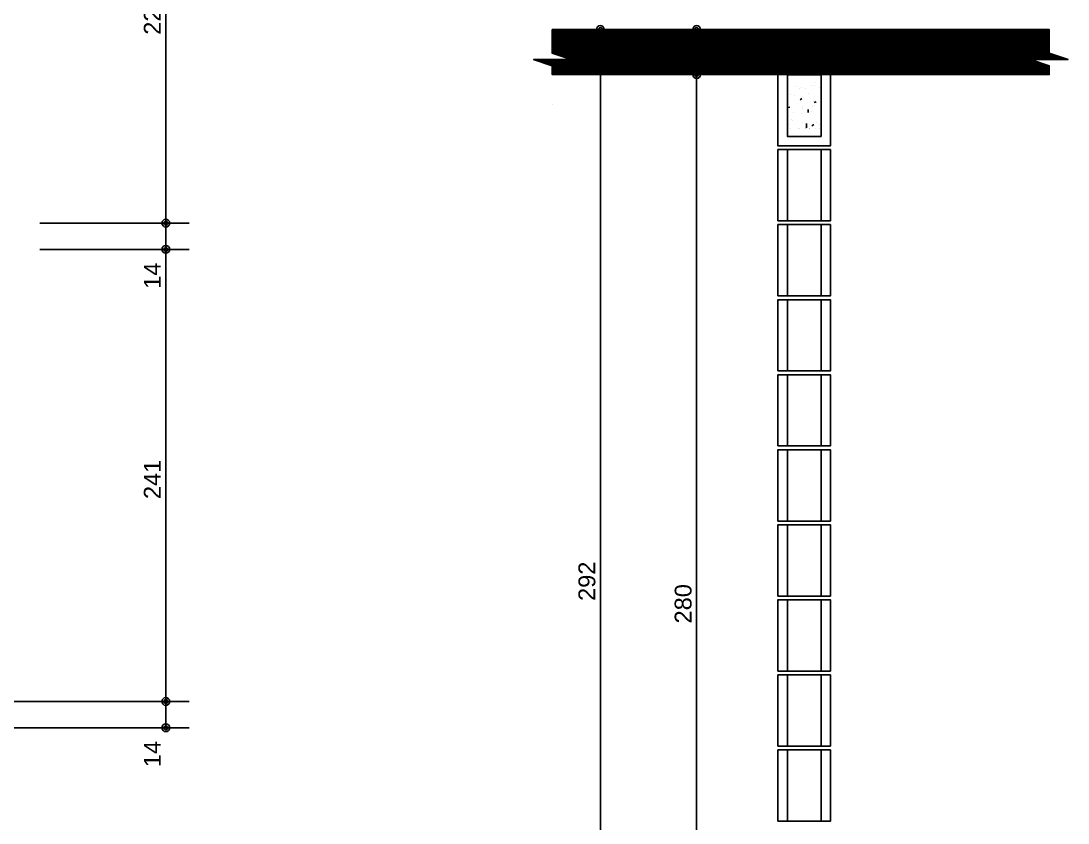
# Model space of a CAD drawing. Extents: x 0 to 119, y 0 to 84.
# Drawn here: x 47.58 to 58.75, y 51.12 to 59.67 of the extents above; entities that cross this region are included whole.
import ezdxf

# ---------------------------------------------------------------- set-up
doc = ezdxf.new("R2010")
doc.units = 0
doc.header["$MEASUREMENT"] = 0
for name, color, linetype in [('10', 252, 'CONTINUOUS'), ('29', 9, 'CONTINUOUS'), ('32', 250, 'CONTINUOUS'), ('6', 178, 'CONTINUOUS')]:
    doc.layers.add(name, color=color, linetype=linetype)
doc.styles.add('TQS_ARIAL', font='arial.ttf')

msp = doc.modelspace()

# ---------------------------------------------------------------- linework, layer by layer
at = {"layer": '10', "color": 252, "linetype": 'Continuous'}
for p, q in [((55.754675, 59.098703), (56.114675, 59.098703)), ((55.754675, 59.098703), (56.114675, 59.098703)), ((55.754675, 59.097625), (56.114675, 59.097625)), ((55.754675, 59.097625), (56.114675, 59.097625)), ((55.754675, 59.097625), (56.114675, 59.097625)), ((55.754675, 58.298703), (56.114675, 58.298703)), ((55.754675, 57.538703), (56.114675, 57.538703)), ((55.754675, 57.498703), (56.114675, 57.498703)), ((55.754675, 56.738703), (56.114675, 56.738703)), ((55.754675, 56.698703), (56.114675, 56.698703)), ((55.754675, 55.938703), (56.114675, 55.938703)), ((55.754675, 55.898703), (56.114675, 55.898703)), ((55.754675, 55.138703), (56.114675, 55.138703)), ((55.754675, 55.098703), (56.114675, 55.098703)), ((55.754675, 54.338703), (56.114675, 54.338703)), ((55.754675, 54.298703), (56.114675, 54.298703)), ((55.754675, 53.538703), (56.114675, 53.538703)), ((55.754675, 53.498703), (56.114675, 53.498703)), ((55.754675, 52.738703), (56.114675, 52.738703)), ((55.754675, 52.698703), (56.114675, 52.698703)), ((55.754675, 51.938703), (56.114675, 51.938703)), ((55.754675, 51.898703), (56.114675, 51.898703)), ((55.754675, 51.138703), (56.114675, 51.138703))]:
    msp.add_line(p, q, dxfattribs=at)
for points in [[(55.754675, 59.098703), (55.654675, 59.098703), (55.654675, 58.338703), (56.214675, 58.338703), (56.214675, 59.098703), (56.114675, 59.098703), (56.114675, 58.438703), (55.754675, 58.438703), (55.754675, 59.098703)], [(55.654675, 57.538703), (55.754675, 57.538703), (55.754675, 58.298703), (55.654675, 58.298703), (55.654675, 57.538703)], [(56.114675, 57.538703), (56.214675, 57.538703), (56.214675, 58.298703), (56.114675, 58.298703), (56.114675, 57.538703)], [(55.654675, 56.738703), (55.754675, 56.738703), (55.754675, 57.498703), (55.654675, 57.498703), (55.654675, 56.738703)], [(56.114675, 56.738703), (56.214675, 56.738703), (56.214675, 57.498703), (56.114675, 57.498703), (56.114675, 56.738703)], [(55.654675, 55.938703), (55.754675, 55.938703), (55.754675, 56.698703), (55.654675, 56.698703), (55.654675, 55.938703)], [(56.114675, 55.938703), (56.214675, 55.938703), (56.214675, 56.698703), (56.114675, 56.698703), (56.114675, 55.938703)], [(55.654675, 55.138703), (55.754675, 55.138703), (55.754675, 55.898703), (55.654675, 55.898703), (55.654675, 55.138703)], [(56.114675, 55.138703), (56.214675, 55.138703), (56.214675, 55.898703), (56.114675, 55.898703), (56.114675, 55.138703)], [(55.654675, 54.338703), (55.754675, 54.338703), (55.754675, 55.098703), (55.654675, 55.098703), (55.654675, 54.338703)], [(56.114675, 54.338703), (56.214675, 54.338703), (56.214675, 55.098703), (56.114675, 55.098703), (56.114675, 54.338703)], [(55.654675, 53.538703), (55.754675, 53.538703), (55.754675, 54.298703), (55.654675, 54.298703), (55.654675, 53.538703)], [(56.114675, 53.538703), (56.214675, 53.538703), (56.214675, 54.298703), (56.114675, 54.298703), (56.114675, 53.538703)], [(55.654675, 52.738703), (55.754675, 52.738703), (55.754675, 53.498703), (55.654675, 53.498703), (55.654675, 52.738703)], [(56.114675, 52.738703), (56.214675, 52.738703), (56.214675, 53.498703), (56.114675, 53.498703), (56.114675, 52.738703)], [(55.654675, 51.938703), (55.754675, 51.938703), (55.754675, 52.698703), (55.654675, 52.698703), (55.654675, 51.938703)], [(56.114675, 51.938703), (56.214675, 51.938703), (56.214675, 52.698703), (56.114675, 52.698703), (56.114675, 51.938703)], [(55.654675, 51.138703), (55.754675, 51.138703), (55.754675, 51.898703), (55.654675, 51.898703), (55.654675, 51.138703)], [(56.114675, 51.138703), (56.214675, 51.138703), (56.214675, 51.898703), (56.114675, 51.898703), (56.114675, 51.138703)]]:
    msp.add_lwpolyline(points, dxfattribs=at)
at = {"layer": '29', "color": 9, "linetype": 'Continuous'}
for p, q in [((53.247788, 59.328907), (53.497585, 59.578703)), ((53.247788, 59.343049), (53.483443, 59.578703)), ((53.247788, 59.357191), (53.469301, 59.578703)), ((53.247788, 59.371333), (53.455159, 59.578703)), ((53.247788, 59.385475), (53.441016, 59.578703)), ((53.247788, 59.399617), (53.426874, 59.578703)), ((53.247788, 59.41376), (53.412732, 59.578703)), ((53.247788, 59.427902), (53.39859, 59.578703)), ((53.247788, 59.442044), (53.384448, 59.578703)), ((53.247788, 59.456186), (53.370306, 59.578703)), ((53.247788, 59.470328), (53.356164, 59.578703)), ((53.247788, 59.48447), (53.342022, 59.578703)), ((53.247788, 59.498612), (53.327879, 59.578703)), ((53.247788, 59.512754), (53.313737, 59.578703)), ((53.247788, 59.526897), (53.299595, 59.578703)), ((53.247788, 59.541039), (53.285453, 59.578703)), ((53.247788, 59.555181), (53.271311, 59.578703)), ((53.247788, 59.569323), (53.257169, 59.578703)), ((53.247788, 59.578703), (53.727255, 59.098703)), ((53.247788, 59.564027), (53.713113, 59.098703)), ((53.247788, 59.549885), (53.69897, 59.098703)), ((53.247788, 59.535743), (53.684828, 59.098703)), ((53.255742, 59.322718), (53.511727, 59.578703)), ((53.261397, 59.578703), (53.741397, 59.098703)), ((53.266349, 59.319183), (53.525869, 59.578703)), ((53.275539, 59.578703), (53.755539, 59.098703)), ((53.276956, 59.315647), (53.540011, 59.578703)), ((53.287562, 59.312112), (53.554154, 59.578703)), ((53.289681, 59.578703), (53.769681, 59.098703)), ((53.298169, 59.308576), (53.568296, 59.578703)), ((53.300428, 59.098703), (53.780428, 59.578703)), ((53.303823, 59.578703), (53.783823, 59.098703)), ((53.308775, 59.305041), (53.582438, 59.578703)), ((53.31457, 59.098703), (53.79457, 59.578703)), ((53.317965, 59.578703), (53.797965, 59.098703)), ((53.319382, 59.301505), (53.59658, 59.578703)), ((53.328712, 59.098703), (53.808712, 59.578703)), ((53.329989, 59.29797), (53.610722, 59.578703)), ((53.332107, 59.578703), (53.812107, 59.098703)), ((53.340595, 59.294434), (53.624864, 59.578703)), ((53.342854, 59.098703), (53.822854, 59.578703)), ((53.34625, 59.578703), (53.82625, 59.098703)), ((53.351202, 59.290899), (53.639006, 59.578703)), ((53.356996, 59.098703), (53.836996, 59.578703)), ((53.360392, 59.578703), (53.840392, 59.098703)), ((53.361808, 59.287363), (53.653149, 59.578703)), ((53.371138, 59.098703), (53.851138, 59.578703)), ((53.372415, 59.283828), (53.667291, 59.578703)), ((53.374534, 59.578703), (53.854534, 59.098703)), ((53.383022, 59.280292), (53.681433, 59.578703)), ((53.385281, 59.098703), (53.865281, 59.578703)), ((53.388676, 59.578703), (53.868676, 59.098703)), ((53.393628, 59.276757), (53.695575, 59.578703)), ((53.399423, 59.098703), (53.879423, 59.578703)), ((53.402818, 59.578703), (53.882818, 59.098703)), ((53.404235, 59.273221), (53.709717, 59.578703)), ((53.413565, 59.098703), (53.893565, 59.578703)), ((53.414841, 59.269686), (53.723859, 59.578703)), ((53.41696, 59.578703), (53.89696, 59.098703)), ((53.425448, 59.26615), (53.738001, 59.578703)), ((53.427707, 59.098703), (53.907707, 59.578703)), ((53.431102, 59.578703), (53.911102, 59.098703)), ((53.436055, 59.262615), (53.752143, 59.578703)), ((53.441849, 59.098703), (53.921849, 59.578703)), ((53.445245, 59.578703), (53.925245, 59.098703)), ((53.446661, 59.259079), (53.766286, 59.578703)), ((53.455991, 59.098703), (53.935991, 59.578703)), ((53.459387, 59.578703), (53.939387, 59.098703)), ((53.470133, 59.098703), (53.950133, 59.578703)), ((53.473529, 59.578703), (53.953529, 59.098703)), ((53.484276, 59.098703), (53.964276, 59.578703)), ((53.487671, 59.578703), (53.967671, 59.098703)), ((53.498418, 59.098703), (53.978418, 59.578703)), ((53.501813, 59.578703), (53.981813, 59.098703)), ((53.51256, 59.098703), (53.99256, 59.578703)), ((53.515955, 59.578703), (53.995955, 59.098703)), ((53.526702, 59.098703), (54.006702, 59.578703)), ((53.530097, 59.578703), (54.010097, 59.098703)), ((53.540844, 59.098703), (54.020844, 59.578703)), ((53.54424, 59.578703), (54.02424, 59.098703)), ((53.554986, 59.098703), (54.034986, 59.578703)), ((53.558382, 59.578703), (54.038382, 59.098703)), ((53.569128, 59.098703), (54.049128, 59.578703)), ((53.572524, 59.578703), (54.052524, 59.098703)), ((53.58327, 59.098703), (54.06327, 59.578703)), ((53.586666, 59.578703), (54.066666, 59.098703)), ((53.597413, 59.098703), (54.077413, 59.578703)), ((53.600808, 59.578703), (54.080808, 59.098703)), ((53.611555, 59.098703), (54.091555, 59.578703)), ((53.61495, 59.578703), (54.09495, 59.098703)), ((53.625697, 59.098703), (54.105697, 59.578703)), ((53.629092, 59.578703), (54.109092, 59.098703)), ((53.639839, 59.098703), (54.119839, 59.578703)), ((53.643234, 59.578703), (54.123234, 59.098703)), ((53.653981, 59.098703), (54.133981, 59.578703)), ((53.657377, 59.578703), (54.137377, 59.098703)), ((53.668123, 59.098703), (54.148123, 59.578703)), ((53.671519, 59.578703), (54.151519, 59.098703)), ((53.682265, 59.098703), (54.162265, 59.578703)), ((53.685661, 59.578703), (54.165661, 59.098703)), ((53.696408, 59.098703), (54.176408, 59.578703)), ((53.699803, 59.578703), (54.179803, 59.098703)), ((53.71055, 59.098703), (54.19055, 59.578703)), ((53.713945, 59.578703), (54.193945, 59.098703)), ((53.724692, 59.098703), (54.204692, 59.578703)), ((53.728087, 59.578703), (54.208087, 59.098703)), ((53.738834, 59.098703), (54.218834, 59.578703)), ((53.742229, 59.578703), (54.222229, 59.098703)), ((53.752976, 59.098703), (54.232976, 59.578703)), ((53.756372, 59.578703), (54.236372, 59.098703)), ((53.767118, 59.098703), (54.247118, 59.578703)), ((53.770514, 59.578703), (54.250514, 59.098703)), ((53.78126, 59.098703), (54.26126, 59.578703)), ((53.784656, 59.578703), (54.264656, 59.098703)), ((53.795402, 59.098703), (54.275402, 59.578703)), ((53.798798, 59.578703), (54.278798, 59.098703)), ((53.809545, 59.098703), (54.289545, 59.578703)), ((53.81294, 59.578703), (54.29294, 59.098703)), ((53.823687, 59.098703), (54.303687, 59.578703)), ((53.827082, 59.578703), (54.307082, 59.098703)), ((53.837829, 59.098703), (54.317829, 59.578703)), ((53.841224, 59.578703), (54.321224, 59.098703)), ((53.851971, 59.098703), (54.331971, 59.578703)), ((53.855366, 59.578703), (54.335366, 59.098703)), ((53.866113, 59.098703), (54.346113, 59.578703)), ((53.869509, 59.578703), (54.349509, 59.098703)), ((53.880255, 59.098703), (54.360255, 59.578703)), ((53.883651, 59.578703), (54.363651, 59.098703)), ((53.894397, 59.098703), (54.374397, 59.578703)), ((53.897793, 59.578703), (54.377793, 59.098703)), ((53.90854, 59.098703), (54.38854, 59.578703)), ((53.911935, 59.578703), (54.391935, 59.098703)), ((53.922682, 59.098703), (54.402682, 59.578703)), ((53.926077, 59.578703), (54.406077, 59.098703)), ((53.936824, 59.098703), (54.416824, 59.578703)), ((53.940219, 59.578703), (54.420219, 59.098703)), ((53.950966, 59.098703), (54.430966, 59.578703)), ((53.954361, 59.578703), (54.434361, 59.098703)), ((53.965108, 59.098703), (54.445108, 59.578703)), ((53.968504, 59.578703), (54.448504, 59.098703)), ((53.97925, 59.098703), (54.45925, 59.578703)), ((53.982646, 59.578703), (54.462646, 59.098703)), ((53.993392, 59.098703), (54.473392, 59.578703)), ((53.996788, 59.578703), (54.476788, 59.098703)), ((54.007535, 59.098703), (54.487535, 59.578703)), ((54.01093, 59.578703), (54.49093, 59.098703)), ((54.021677, 59.098703), (54.501677, 59.578703)), ((54.025072, 59.578703), (54.505072, 59.098703)), ((54.035819, 59.098703), (54.515819, 59.578703)), ((54.039214, 59.578703), (54.519214, 59.098703)), ((54.049961, 59.098703), (54.529961, 59.578703)), ((54.053356, 59.578703), (54.533356, 59.098703)), ((54.064103, 59.098703), (54.544103, 59.578703)), ((54.067499, 59.578703), (54.547499, 59.098703)), ((54.078245, 59.098703), (54.558245, 59.578703)), ((54.081641, 59.578703), (54.561641, 59.098703)), ((54.092387, 59.098703), (54.572387, 59.578703)), ((54.095783, 59.578703), (54.575783, 59.098703)), ((54.106529, 59.098703), (54.586529, 59.578703)), ((54.109925, 59.578703), (54.589925, 59.098703)), ((54.120672, 59.098703), (54.600672, 59.578703)), ((54.124067, 59.578703), (54.604067, 59.098703)), ((54.134814, 59.098703), (54.614814, 59.578703)), ((54.138209, 59.578703), (54.618209, 59.098703)), ((54.148956, 59.098703), (54.628956, 59.578703)), ((54.152351, 59.578703), (54.632351, 59.098703)), ((54.163098, 59.098703), (54.643098, 59.578703)), ((54.166493, 59.578703), (54.646493, 59.098703)), ((54.17724, 59.098703), (54.65724, 59.578703)), ((54.180636, 59.578703), (54.660636, 59.098703)), ((54.191382, 59.098703), (54.671382, 59.578703)), ((54.194778, 59.578703), (54.674778, 59.098703)), ((54.205524, 59.098703), (54.685524, 59.578703)), ((54.20892, 59.578703), (54.68892, 59.098703)), ((54.219667, 59.098703), (54.699667, 59.578703)), ((54.223062, 59.578703), (54.703062, 59.098703)), ((54.233809, 59.098703), (54.713809, 59.578703)), ((54.237204, 59.578703), (54.717204, 59.098703)), ((54.247951, 59.098703), (54.727951, 59.578703)), ((54.251346, 59.578703), (54.731346, 59.098703)), ((54.262093, 59.098703), (54.742093, 59.578703)), ((54.265488, 59.578703), (54.745488, 59.098703)), ((54.276235, 59.098703), (54.756235, 59.578703)), ((54.279631, 59.578703), (54.759631, 59.098703)), ((54.290377, 59.098703), (54.770377, 59.578703)), ((54.293773, 59.578703), (54.773773, 59.098703)), ((54.304519, 59.098703), (54.784519, 59.578703)), ((54.307915, 59.578703), (54.787915, 59.098703)), ((54.318662, 59.098703), (54.798662, 59.578703)), ((54.322057, 59.578703), (54.802057, 59.098703)), ((54.332804, 59.098703), (54.812804, 59.578703)), ((54.336199, 59.578703), (54.816199, 59.098703)), ((54.346946, 59.098703), (54.826946, 59.578703)), ((54.350341, 59.578703), (54.830341, 59.098703)), ((54.361088, 59.098703), (54.841088, 59.578703)), ((54.364483, 59.578703), (54.844483, 59.098703)), ((54.37523, 59.098703), (54.85523, 59.578703)), ((54.378626, 59.578703), (54.858626, 59.098703)), ((54.389372, 59.098703), (54.869372, 59.578703)), ((54.392768, 59.578703), (54.872768, 59.098703)), ((54.403514, 59.098703), (54.883514, 59.578703)), ((54.40691, 59.578703), (54.88691, 59.098703)), ((54.417656, 59.098703), (54.897656, 59.578703)), ((54.421052, 59.578703), (54.901052, 59.098703)), ((54.431799, 59.098703), (54.911799, 59.578703)), ((54.435194, 59.578703), (54.915194, 59.098703)), ((54.445941, 59.098703), (54.925941, 59.578703)), ((54.449336, 59.578703), (54.929336, 59.098703)), ((54.460083, 59.098703), (54.940083, 59.578703)), ((54.463478, 59.578703), (54.943478, 59.098703)), ((54.474225, 59.098703), (54.954225, 59.578703)), ((54.47762, 59.578703), (54.95762, 59.098703)), ((54.488367, 59.098703), (54.968367, 59.578703)), ((54.491763, 59.578703), (54.971763, 59.098703)), ((54.502509, 59.098703), (54.982509, 59.578703)), ((54.505905, 59.578703), (54.985905, 59.098703)), ((54.516651, 59.098703), (54.996651, 59.578703)), ((54.520047, 59.578703), (55.000047, 59.098703)), ((54.530794, 59.098703), (55.010794, 59.578703)), ((54.534189, 59.578703), (55.014189, 59.098703)), ((54.544936, 59.098703), (55.024936, 59.578703)), ((54.548331, 59.578703), (55.028331, 59.098703)), ((54.559078, 59.098703), (55.039078, 59.578703)), ((54.562473, 59.578703), (55.042473, 59.098703)), ((54.57322, 59.098703), (55.05322, 59.578703)), ((54.576615, 59.578703), (55.056615, 59.098703)), ((54.587362, 59.098703), (55.067362, 59.578703)), ((54.590758, 59.578703), (55.070758, 59.098703)), ((54.601504, 59.098703), (55.081504, 59.578703)), ((54.6049, 59.578703), (55.0849, 59.098703)), ((54.615646, 59.098703), (55.095646, 59.578703)), ((54.619042, 59.578703), (55.099042, 59.098703)), ((54.629788, 59.098703), (55.109788, 59.578703)), ((54.633184, 59.578703), (55.113184, 59.098703)), ((54.643931, 59.098703), (55.123931, 59.578703)), ((54.647326, 59.578703), (55.127326, 59.098703)), ((54.658073, 59.098703), (55.138073, 59.578703)), ((54.661468, 59.578703), (55.141468, 59.098703)), ((54.672215, 59.098703), (55.152215, 59.578703)), ((54.67561, 59.578703), (55.15561, 59.098703)), ((54.686357, 59.098703), (55.166357, 59.578703)), ((54.689752, 59.578703), (55.169752, 59.098703)), ((54.700499, 59.098703), (55.180499, 59.578703)), ((54.703895, 59.578703), (55.183895, 59.098703)), ((54.714641, 59.098703), (55.194641, 59.578703)), ((54.718037, 59.578703), (55.198037, 59.098703)), ((54.728783, 59.098703), (55.208783, 59.578703)), ((54.732179, 59.578703), (55.212179, 59.098703)), ((54.742926, 59.098703), (55.222926, 59.578703)), ((54.746321, 59.578703), (55.226321, 59.098703)), ((54.757068, 59.098703), (55.237068, 59.578703)), ((54.760463, 59.578703), (55.240463, 59.098703)), ((54.77121, 59.098703), (55.25121, 59.578703)), ((54.774605, 59.578703), (55.254605, 59.098703)), ((54.785352, 59.098703), (55.265352, 59.578703)), ((54.788747, 59.578703), (55.268747, 59.098703)), ((54.799494, 59.098703), (55.279494, 59.578703)), ((54.80289, 59.578703), (55.28289, 59.098703)), ((54.813636, 59.098703), (55.293636, 59.578703)), ((54.817032, 59.578703), (55.297032, 59.098703)), ((54.827778, 59.098703), (55.307778, 59.578703)), ((54.831174, 59.578703), (55.311174, 59.098703)), ((54.841921, 59.098703), (55.321921, 59.578703)), ((54.845316, 59.578703), (55.325316, 59.098703)), ((54.856063, 59.098703), (55.336063, 59.578703)), ((54.859458, 59.578703), (55.339458, 59.098703)), ((54.870205, 59.098703), (55.350205, 59.578703)), ((54.8736, 59.578703), (55.3536, 59.098703)), ((54.884347, 59.098703), (55.364347, 59.578703)), ((54.887742, 59.578703), (55.367742, 59.098703)), ((54.898489, 59.098703), (55.378489, 59.578703)), ((54.901885, 59.578703), (55.381885, 59.098703)), ((54.912631, 59.098703), (55.392631, 59.578703)), ((54.916027, 59.578703), (55.396027, 59.098703)), ((54.926773, 59.098703), (55.406773, 59.578703)), ((54.930169, 59.578703), (55.410169, 59.098703)), ((54.940915, 59.098703), (55.420915, 59.578703)), ((54.944311, 59.578703), (55.424311, 59.098703)), ((54.955058, 59.098703), (55.435058, 59.578703)), ((54.958453, 59.578703), (55.438453, 59.098703)), ((54.9692, 59.098703), (55.4492, 59.578703)), ((54.972595, 59.578703), (55.452595, 59.098703)), ((54.983342, 59.098703), (55.463342, 59.578703)), ((54.986737, 59.578703), (55.466737, 59.098703)), ((54.997484, 59.098703), (55.477484, 59.578703)), ((55.000879, 59.578703), (55.480879, 59.098703)), ((55.011626, 59.098703), (55.491626, 59.578703)), ((55.015022, 59.578703), (55.495022, 59.098703)), ((55.025768, 59.098703), (55.505768, 59.578703)), ((55.029164, 59.578703), (55.509164, 59.098703)), ((55.03991, 59.098703), (55.51991, 59.578703)), ((55.043306, 59.578703), (55.523306, 59.098703)), ((55.054053, 59.098703), (55.534053, 59.578703)), ((55.057448, 59.578703), (55.537448, 59.098703)), ((55.068195, 59.098703), (55.548195, 59.578703)), ((55.07159, 59.578703), (55.55159, 59.098703)), ((55.082337, 59.098703), (55.562337, 59.578703)), ((55.085732, 59.578703), (55.565732, 59.098703)), ((55.096479, 59.098703), (55.576479, 59.578703)), ((55.099874, 59.578703), (55.579874, 59.098703)), ((55.110621, 59.098703), (55.590621, 59.578703)), ((55.114017, 59.578703), (55.594017, 59.098703)), ((55.124763, 59.098703), (55.604763, 59.578703)), ((55.128159, 59.578703), (55.608159, 59.098703)), ((55.138905, 59.098703), (55.618905, 59.578703)), ((55.142301, 59.578703), (55.622301, 59.098703)), ((55.153048, 59.098703), (55.633048, 59.578703)), ((55.156443, 59.578703), (55.636443, 59.098703)), ((55.16719, 59.098703), (55.64719, 59.578703)), ((55.170585, 59.578703), (55.650585, 59.098703)), ((55.181332, 59.098703), (55.661332, 59.578703)), ((55.184727, 59.578703), (55.664727, 59.098703)), ((55.195474, 59.098703), (55.675474, 59.578703)), ((55.198869, 59.578703), (55.678869, 59.098703)), ((55.209616, 59.098703), (55.689616, 59.578703)), ((55.213012, 59.578703), (55.693012, 59.098703)), ((55.223758, 59.098703), (55.703758, 59.578703)), ((55.227154, 59.578703), (55.707154, 59.098703)), ((55.2379, 59.098703), (55.7179, 59.578703)), ((55.241296, 59.578703), (55.721296, 59.098703)), ((55.252042, 59.098703), (55.732042, 59.578703)), ((55.255438, 59.578703), (55.735438, 59.098703)), ((55.266185, 59.098703), (55.746185, 59.578703)), ((55.26958, 59.578703), (55.74958, 59.098703)), ((55.280327, 59.098703), (55.760327, 59.578703)), ((55.283722, 59.578703), (55.763722, 59.098703)), ((55.294469, 59.098703), (55.774469, 59.578703)), ((55.297864, 59.578703), (55.777864, 59.098703)), ((55.308611, 59.098703), (55.788611, 59.578703)), ((55.312006, 59.578703), (55.792006, 59.098703)), ((55.322753, 59.098703), (55.802753, 59.578703)), ((55.326149, 59.578703), (55.806149, 59.098703)), ((55.336895, 59.098703), (55.816895, 59.578703)), ((55.340291, 59.578703), (55.820291, 59.098703)), ((55.351037, 59.098703), (55.831037, 59.578703)), ((55.354433, 59.578703), (55.834433, 59.098703)), ((55.36518, 59.098703), (55.84518, 59.578703)), ((55.368575, 59.578703), (55.848575, 59.098703)), ((55.379322, 59.098703), (55.859322, 59.578703)), ((55.382717, 59.578703), (55.862717, 59.098703)), ((55.393464, 59.098703), (55.873464, 59.578703)), ((55.396859, 59.578703), (55.876859, 59.098703)), ((55.407606, 59.098703), (55.887606, 59.578703)), ((55.411001, 59.578703), (55.891001, 59.098703)), ((55.421748, 59.098703), (55.901748, 59.578703)), ((55.425144, 59.578703), (55.905144, 59.098703)), ((55.43589, 59.098703), (55.91589, 59.578703)), ((55.439286, 59.578703), (55.919286, 59.098703)), ((55.450032, 59.098703), (55.930032, 59.578703)), ((55.453428, 59.578703), (55.933428, 59.098703)), ((55.464174, 59.098703), (55.944174, 59.578703)), ((55.46757, 59.578703), (55.94757, 59.098703)), ((55.478317, 59.098703), (55.958317, 59.578703)), ((55.481712, 59.578703), (55.961712, 59.098703)), ((55.492459, 59.098703), (55.972459, 59.578703)), ((55.495854, 59.578703), (55.975854, 59.098703)), ((55.506601, 59.098703), (55.986601, 59.578703)), ((55.509996, 59.578703), (55.989996, 59.098703)), ((55.520743, 59.098703), (56.000743, 59.578703)), ((55.524138, 59.578703), (56.004138, 59.098703)), ((55.534885, 59.098703), (56.014885, 59.578703)), ((55.538281, 59.578703), (56.018281, 59.098703)), ((55.549027, 59.098703), (56.029027, 59.578703)), ((55.552423, 59.578703), (56.032423, 59.098703)), ((55.563169, 59.098703), (56.043169, 59.578703)), ((55.566565, 59.578703), (56.046565, 59.098703)), ((55.577312, 59.098703), (56.057312, 59.578703)), ((55.580707, 59.578703), (56.060707, 59.098703)), ((55.591454, 59.098703), (56.071454, 59.578703)), ((55.594849, 59.578703), (56.074849, 59.098703)), ((55.605596, 59.098703), (56.085596, 59.578703)), ((55.608991, 59.578703), (56.088991, 59.098703)), ((55.619738, 59.098703), (56.099738, 59.578703)), ((55.623133, 59.578703), (56.103133, 59.098703)), ((55.63388, 59.098703), (56.11388, 59.578703)), ((55.637276, 59.578703), (56.117276, 59.098703)), ((55.648022, 59.098703), (56.128022, 59.578703)), ((55.651418, 59.578703), (56.131418, 59.098703)), ((55.662164, 59.098703), (56.142164, 59.578703)), ((55.66556, 59.578703), (56.14556, 59.098703)), ((55.676307, 59.098703), (56.156307, 59.578703)), ((55.679702, 59.578703), (56.159702, 59.098703)), ((55.690449, 59.098703), (56.170449, 59.578703)), ((55.693844, 59.578703), (56.173844, 59.098703)), ((55.704591, 59.098703), (56.184591, 59.578703)), ((55.707986, 59.578703), (56.187986, 59.098703)), ((55.718733, 59.098703), (56.198733, 59.578703)), ((55.722128, 59.578703), (56.202128, 59.098703)), ((55.732875, 59.098703), (56.212875, 59.578703)), ((55.736271, 59.578703), (56.216271, 59.098703)), ((55.747017, 59.098703), (56.227017, 59.578703)), ((55.750413, 59.578703), (56.230413, 59.098703)), ((55.761159, 59.098703), (56.241159, 59.578703)), ((55.764555, 59.578703), (56.244555, 59.098703)), ((55.775301, 59.098703), (56.255301, 59.578703)), ((55.778697, 59.578703), (56.258697, 59.098703)), ((55.789444, 59.098703), (56.269444, 59.578703)), ((55.792839, 59.578703), (56.272839, 59.098703)), ((55.803586, 59.098703), (56.283586, 59.578703)), ((55.806981, 59.578703), (56.286981, 59.098703)), ((55.817728, 59.098703), (56.297728, 59.578703)), ((55.821123, 59.578703), (56.301123, 59.098703)), ((55.83187, 59.098703), (56.31187, 59.578703)), ((55.835265, 59.578703), (56.315265, 59.098703)), ((55.846012, 59.098703), (56.326012, 59.578703)), ((55.849408, 59.578703), (56.329408, 59.098703)), ((55.860154, 59.098703), (56.340154, 59.578703)), ((55.86355, 59.578703), (56.34355, 59.098703)), ((55.874296, 59.098703), (56.354296, 59.578703)), ((55.877692, 59.578703), (56.357692, 59.098703)), ((55.888439, 59.098703), (56.368439, 59.578703)), ((55.891834, 59.578703), (56.371834, 59.098703)), ((55.902581, 59.098703), (56.382581, 59.578703)), ((55.905976, 59.578703), (56.385976, 59.098703)), ((55.916723, 59.098703), (56.396723, 59.578703)), ((55.920118, 59.578703), (56.400118, 59.098703)), ((55.930865, 59.098703), (56.410865, 59.578703)), ((55.93426, 59.578703), (56.41426, 59.098703)), ((55.945007, 59.098703), (56.425007, 59.578703)), ((55.948403, 59.578703), (56.428403, 59.098703)), ((55.959149, 59.098703), (56.439149, 59.578703)), ((55.962545, 59.578703), (56.442545, 59.098703)), ((55.973291, 59.098703), (56.453291, 59.578703)), ((55.976687, 59.578703), (56.456687, 59.098703)), ((55.987434, 59.098703), (56.467434, 59.578703)), ((55.990829, 59.578703), (56.470829, 59.098703)), ((56.001576, 59.098703), (56.481576, 59.578703)), ((56.004971, 59.578703), (56.484971, 59.098703)), ((56.015718, 59.098703), (56.495718, 59.578703)), ((56.019113, 59.578703), (56.499113, 59.098703)), ((56.02986, 59.098703), (56.50986, 59.578703)), ((56.033255, 59.578703), (56.513255, 59.098703)), ((56.044002, 59.098703), (56.524002, 59.578703)), ((56.047398, 59.578703), (56.527398, 59.098703)), ((56.058144, 59.098703), (56.538144, 59.578703)), ((56.06154, 59.578703), (56.54154, 59.098703)), ((56.072286, 59.098703), (56.552286, 59.578703)), ((56.075682, 59.578703), (56.555682, 59.098703)), ((56.086428, 59.098703), (56.566428, 59.578703)), ((56.089824, 59.578703), (56.569824, 59.098703)), ((56.100571, 59.098703), (56.580571, 59.578703)), ((56.103966, 59.578703), (56.583966, 59.098703)), ((56.114713, 59.098703), (56.594713, 59.578703)), ((56.118108, 59.578703), (56.598108, 59.098703)), ((56.128855, 59.098703), (56.608855, 59.578703)), ((56.13225, 59.578703), (56.61225, 59.098703)), ((56.142997, 59.098703), (56.622997, 59.578703)), ((56.146392, 59.578703), (56.626392, 59.098703)), ((56.157139, 59.098703), (56.637139, 59.578703)), ((56.160535, 59.578703), (56.640535, 59.098703)), ((56.171281, 59.098703), (56.651281, 59.578703)), ((56.174677, 59.578703), (56.654677, 59.098703)), ((56.185423, 59.098703), (56.665423, 59.578703)), ((56.188819, 59.578703), (56.668819, 59.098703)), ((56.199566, 59.098703), (56.679566, 59.578703)), ((56.202961, 59.578703), (56.682961, 59.098703)), ((56.213708, 59.098703), (56.693708, 59.578703)), ((56.217103, 59.578703), (56.697103, 59.098703)), ((56.22785, 59.098703), (56.70785, 59.578703)), ((56.231245, 59.578703), (56.711245, 59.098703)), ((56.241992, 59.098703), (56.721992, 59.578703)), ((56.245387, 59.578703), (56.725387, 59.098703)), ((56.256134, 59.098703), (56.736134, 59.578703)), ((56.25953, 59.578703), (56.73953, 59.098703)), ((56.270276, 59.098703), (56.750276, 59.578703)), ((56.273672, 59.578703), (56.753672, 59.098703)), ((56.284418, 59.098703), (56.764418, 59.578703)), ((56.287814, 59.578703), (56.767814, 59.098703)), ((56.29856, 59.098703), (56.77856, 59.578703)), ((56.301956, 59.578703), (56.781956, 59.098703)), ((56.312703, 59.098703), (56.792703, 59.578703)), ((56.316098, 59.578703), (56.796098, 59.098703)), ((56.326845, 59.098703), (56.806845, 59.578703)), ((56.33024, 59.578703), (56.81024, 59.098703)), ((56.340987, 59.098703), (56.820987, 59.578703)), ((56.344382, 59.578703), (56.824382, 59.098703)), ((56.355129, 59.098703), (56.835129, 59.578703)), ((56.358525, 59.578703), (56.838525, 59.098703)), ((56.369271, 59.098703), (56.849271, 59.578703)), ((56.372667, 59.578703), (56.852667, 59.098703)), ((56.383413, 59.098703), (56.863413, 59.578703)), ((56.386809, 59.578703), (56.866809, 59.098703)), ((56.397555, 59.098703), (56.877555, 59.578703)), ((56.400951, 59.578703), (56.880951, 59.098703)), ((56.411698, 59.098703), (56.891698, 59.578703)), ((56.415093, 59.578703), (56.895093, 59.098703)), ((56.42584, 59.098703), (56.90584, 59.578703)), ((56.429235, 59.578703), (56.909235, 59.098703)), ((56.439982, 59.098703), (56.919982, 59.578703)), ((56.443377, 59.578703), (56.923377, 59.098703)), ((56.454124, 59.098703), (56.934124, 59.578703)), ((56.457519, 59.578703), (56.937519, 59.098703)), ((56.468266, 59.098703), (56.948266, 59.578703)), ((56.471662, 59.578703), (56.951662, 59.098703)), ((56.482408, 59.098703), (56.962408, 59.578703)), ((56.485804, 59.578703), (56.965804, 59.098703)), ((56.49655, 59.098703), (56.97655, 59.578703)), ((56.499946, 59.578703), (56.979946, 59.098703)), ((56.510693, 59.098703), (56.990693, 59.578703)), ((56.514088, 59.578703), (56.994088, 59.098703)), ((56.524835, 59.098703), (57.004835, 59.578703)), ((56.52823, 59.578703), (57.00823, 59.098703)), ((56.538977, 59.098703), (57.018977, 59.578703)), ((56.542372, 59.578703), (57.022372, 59.098703)), ((56.553119, 59.098703), (57.033119, 59.578703)), ((56.556514, 59.578703), (57.036514, 59.098703)), ((56.567261, 59.098703), (57.047261, 59.578703)), ((56.570657, 59.578703), (57.050657, 59.098703)), ((56.581403, 59.098703), (57.061403, 59.578703)), ((56.584799, 59.578703), (57.064799, 59.098703)), ((56.595545, 59.098703), (57.075545, 59.578703)), ((56.598941, 59.578703), (57.078941, 59.098703)), ((56.609687, 59.098703), (57.089687, 59.578703)), ((56.613083, 59.578703), (57.093083, 59.098703)), ((56.62383, 59.098703), (57.10383, 59.578703)), ((56.627225, 59.578703), (57.107225, 59.098703)), ((56.637972, 59.098703), (57.117972, 59.578703)), ((56.641367, 59.578703), (57.121367, 59.098703)), ((56.652114, 59.098703), (57.132114, 59.578703)), ((56.655509, 59.578703), (57.135509, 59.098703)), ((56.666256, 59.098703), (57.146256, 59.578703)), ((56.669651, 59.578703), (57.149651, 59.098703)), ((56.680398, 59.098703), (57.160398, 59.578703)), ((56.683794, 59.578703), (57.163794, 59.098703)), ((56.69454, 59.098703), (57.17454, 59.578703)), ((56.697936, 59.578703), (57.177936, 59.098703)), ((56.708682, 59.098703), (57.188682, 59.578703)), ((56.712078, 59.578703), (57.192078, 59.098703)), ((56.722825, 59.098703), (57.202825, 59.578703)), ((56.72622, 59.578703), (57.20622, 59.098703)), ((56.736967, 59.098703), (57.216967, 59.578703)), ((56.740362, 59.578703), (57.220362, 59.098703)), ((56.751109, 59.098703), (57.231109, 59.578703)), ((56.754504, 59.578703), (57.234504, 59.098703)), ((56.765251, 59.098703), (57.245251, 59.578703)), ((56.768646, 59.578703), (57.248646, 59.098703)), ((56.779393, 59.098703), (57.259393, 59.578703)), ((56.782789, 59.578703), (57.262789, 59.098703)), ((56.793535, 59.098703), (57.273535, 59.578703)), ((56.796931, 59.578703), (57.276931, 59.098703)), ((56.807677, 59.098703), (57.287677, 59.578703)), ((56.811073, 59.578703), (57.291073, 59.098703)), ((56.82182, 59.098703), (57.30182, 59.578703)), ((56.825215, 59.578703), (57.305215, 59.098703)), ((56.835962, 59.098703), (57.315962, 59.578703)), ((56.839357, 59.578703), (57.319357, 59.098703)), ((56.850104, 59.098703), (57.330104, 59.578703)), ((56.853499, 59.578703), (57.333499, 59.098703)), ((56.864246, 59.098703), (57.344246, 59.578703)), ((56.867641, 59.578703), (57.347641, 59.098703)), ((56.878388, 59.098703), (57.358388, 59.578703)), ((56.881784, 59.578703), (57.361784, 59.098703)), ((56.89253, 59.098703), (57.37253, 59.578703)), ((56.895926, 59.578703), (57.375926, 59.098703)), ((56.906672, 59.098703), (57.386672, 59.578703)), ((56.910068, 59.578703), (57.390068, 59.098703)), ((56.920814, 59.098703), (57.400814, 59.578703)), ((56.92421, 59.578703), (57.40421, 59.098703)), ((56.934957, 59.098703), (57.414957, 59.578703)), ((56.938352, 59.578703), (57.418352, 59.098703)), ((56.949099, 59.098703), (57.429099, 59.578703)), ((56.952494, 59.578703), (57.432494, 59.098703)), ((56.963241, 59.098703), (57.443241, 59.578703)), ((56.966636, 59.578703), (57.446636, 59.098703)), ((56.977383, 59.098703), (57.457383, 59.578703)), ((56.980778, 59.578703), (57.460778, 59.098703)), ((56.991525, 59.098703), (57.471525, 59.578703)), ((56.994921, 59.578703), (57.474921, 59.098703)), ((57.005667, 59.098703), (57.485667, 59.578703)), ((57.009063, 59.578703), (57.489063, 59.098703)), ((57.019809, 59.098703), (57.499809, 59.578703)), ((57.023205, 59.578703), (57.503205, 59.098703)), ((57.033952, 59.098703), (57.513952, 59.578703)), ((57.037347, 59.578703), (57.517347, 59.098703)), ((57.048094, 59.098703), (57.528094, 59.578703)), ((57.051489, 59.578703), (57.531489, 59.098703)), ((57.062236, 59.098703), (57.542236, 59.578703)), ((57.065631, 59.578703), (57.545631, 59.098703)), ((57.076378, 59.098703), (57.556378, 59.578703)), ((57.079773, 59.578703), (57.559773, 59.098703)), ((57.09052, 59.098703), (57.57052, 59.578703)), ((57.093916, 59.578703), (57.573916, 59.098703)), ((57.104662, 59.098703), (57.584662, 59.578703)), ((57.108058, 59.578703), (57.588058, 59.098703)), ((57.118804, 59.098703), (57.598804, 59.578703)), ((57.1222, 59.578703), (57.6022, 59.098703)), ((57.132946, 59.098703), (57.612946, 59.578703)), ((57.136342, 59.578703), (57.616342, 59.098703)), ((57.147089, 59.098703), (57.627089, 59.578703)), ((57.150484, 59.578703), (57.630484, 59.098703)), ((57.161231, 59.098703), (57.641231, 59.578703)), ((57.164626, 59.578703), (57.644626, 59.098703)), ((57.175373, 59.098703), (57.655373, 59.578703)), ((57.178768, 59.578703), (57.658768, 59.098703)), ((57.189515, 59.098703), (57.669515, 59.578703)), ((57.192911, 59.578703), (57.672911, 59.098703)), ((57.203657, 59.098703), (57.683657, 59.578703)), ((57.207053, 59.578703), (57.687053, 59.098703)), ((57.217799, 59.098703), (57.697799, 59.578703)), ((57.221195, 59.578703), (57.701195, 59.098703)), ((57.231941, 59.098703), (57.711941, 59.578703)), ((57.235337, 59.578703), (57.715337, 59.098703)), ((57.246084, 59.098703), (57.726084, 59.578703)), ((57.249479, 59.578703), (57.729479, 59.098703)), ((57.260226, 59.098703), (57.740226, 59.578703)), ((57.263621, 59.578703), (57.743621, 59.098703)), ((57.274368, 59.098703), (57.754368, 59.578703)), ((57.277763, 59.578703), (57.757763, 59.098703)), ((57.28851, 59.098703), (57.76851, 59.578703)), ((57.291905, 59.578703), (57.771905, 59.098703)), ((57.302652, 59.098703), (57.782652, 59.578703)), ((57.306048, 59.578703), (57.786048, 59.098703)), ((57.316794, 59.098703), (57.796794, 59.578703)), ((57.32019, 59.578703), (57.80019, 59.098703)), ((57.330936, 59.098703), (57.810936, 59.578703)), ((57.334332, 59.578703), (57.814332, 59.098703)), ((57.345079, 59.098703), (57.825079, 59.578703)), ((57.348474, 59.578703), (57.828474, 59.098703)), ((57.359221, 59.098703), (57.839221, 59.578703)), ((57.362616, 59.578703), (57.842616, 59.098703)), ((57.373363, 59.098703), (57.853363, 59.578703)), ((57.376758, 59.578703), (57.856758, 59.098703)), ((57.387505, 59.098703), (57.867505, 59.578703)), ((57.3909, 59.578703), (57.8709, 59.098703)), ((57.401647, 59.098703), (57.881647, 59.578703)), ((57.405043, 59.578703), (57.885043, 59.098703)), ((57.415789, 59.098703), (57.895789, 59.578703)), ((57.419185, 59.578703), (57.899185, 59.098703)), ((57.429931, 59.098703), (57.909931, 59.578703)), ((57.433327, 59.578703), (57.913327, 59.098703)), ((57.444073, 59.098703), (57.924073, 59.578703)), ((57.447469, 59.578703), (57.927469, 59.098703)), ((57.458216, 59.098703), (57.938216, 59.578703)), ((57.461611, 59.578703), (57.941611, 59.098703)), ((57.472358, 59.098703), (57.952358, 59.578703)), ((57.475753, 59.578703), (57.955753, 59.098703)), ((57.4865, 59.098703), (57.9665, 59.578703)), ((57.489895, 59.578703), (57.969895, 59.098703)), ((57.500642, 59.098703), (57.980642, 59.578703)), ((57.504037, 59.578703), (57.984037, 59.098703)), ((57.514784, 59.098703), (57.994784, 59.578703)), ((57.51818, 59.578703), (57.99818, 59.098703)), ((57.528926, 59.098703), (58.008926, 59.578703)), ((57.532322, 59.578703), (58.012322, 59.098703)), ((57.543068, 59.098703), (58.023068, 59.578703)), ((57.546464, 59.578703), (58.026464, 59.098703)), ((57.557211, 59.098703), (58.037211, 59.578703)), ((57.560606, 59.578703), (58.040606, 59.098703)), ((57.571353, 59.098703), (58.051353, 59.578703)), ((57.574748, 59.578703), (58.054748, 59.098703)), ((57.585495, 59.098703), (58.065495, 59.578703)), ((57.58889, 59.578703), (58.06889, 59.098703)), ((57.599637, 59.098703), (58.079637, 59.578703)), ((57.603032, 59.578703), (58.083032, 59.098703)), ((57.613779, 59.098703), (58.093779, 59.578703)), ((57.617175, 59.578703), (58.097175, 59.098703)), ((57.627921, 59.098703), (58.107921, 59.578703)), ((57.631317, 59.578703), (58.111317, 59.098703)), ((57.642063, 59.098703), (58.122063, 59.578703)), ((57.645459, 59.578703), (58.125459, 59.098703)), ((57.656206, 59.098703), (58.136206, 59.578703)), ((57.659601, 59.578703), (58.139601, 59.098703)), ((57.670348, 59.098703), (58.150348, 59.578703)), ((57.673743, 59.578703), (58.153743, 59.098703)), ((57.68449, 59.098703), (58.16449, 59.578703)), ((57.687885, 59.578703), (58.167885, 59.098703)), ((57.698632, 59.098703), (58.178632, 59.578703)), ((57.702027, 59.578703), (58.182027, 59.098703)), ((57.712774, 59.098703), (58.192774, 59.578703)), ((57.71617, 59.578703), (58.19617, 59.098703)), ((57.726916, 59.098703), (58.206916, 59.578703)), ((57.730312, 59.578703), (58.210312, 59.098703)), ((57.741058, 59.098703), (58.221058, 59.578703)), ((57.744454, 59.578703), (58.224454, 59.098703)), ((57.7552, 59.098703), (58.2352, 59.578703)), ((57.758596, 59.578703), (58.238596, 59.098703)), ((57.769343, 59.098703), (58.249343, 59.578703)), ((57.772738, 59.578703), (58.252738, 59.098703)), ((57.783485, 59.098703), (58.263485, 59.578703)), ((57.78688, 59.578703), (58.26688, 59.098703)), ((57.797627, 59.098703), (58.277627, 59.578703)), ((57.801022, 59.578703), (58.281022, 59.098703)), ((57.811769, 59.098703), (58.291769, 59.578703)), ((57.815164, 59.578703), (58.295164, 59.098703)), ((57.825911, 59.098703), (58.305911, 59.578703)), ((57.829307, 59.578703), (58.309307, 59.098703)), ((57.840053, 59.098703), (58.320053, 59.578703)), ((57.843449, 59.578703), (58.323449, 59.098703)), ((57.854195, 59.098703), (58.334195, 59.578703)), ((57.857591, 59.578703), (58.337591, 59.098703)), ((57.868338, 59.098703), (58.348338, 59.578703)), ((57.871733, 59.578703), (58.351733, 59.098703)), ((57.88248, 59.098703), (58.36248, 59.578703)), ((57.885875, 59.578703), (58.365875, 59.098703)), ((57.896622, 59.098703), (58.376622, 59.578703)), ((57.900017, 59.578703), (58.380017, 59.098703)), ((57.910764, 59.098703), (58.390764, 59.578703)), ((57.914159, 59.578703), (58.394159, 59.098703)), ((57.924906, 59.098703), (58.404906, 59.578703)), ((57.928302, 59.578703), (58.408302, 59.098703)), ((57.939048, 59.098703), (58.419048, 59.578703)), ((57.942444, 59.578703), (58.422444, 59.098703)), ((57.95319, 59.098703), (58.43319, 59.578703)), ((57.956586, 59.578703), (58.436586, 59.098703)), ((57.967332, 59.098703), (58.447332, 59.578703)), ((57.970728, 59.578703), (58.450728, 59.098703)), ((57.981475, 59.098703), (58.461475, 59.578703)), ((57.98487, 59.578703), (58.46487, 59.098703)), ((57.995617, 59.098703), (58.475617, 59.578703)), ((57.999012, 59.578703), (58.479012, 59.098703)), ((58.009759, 59.098703), (58.489759, 59.578703)), ((58.013154, 59.578703), (58.493154, 59.098703)), ((58.023901, 59.098703), (58.503901, 59.578703)), ((58.027297, 59.578703), (58.507297, 59.098703)), ((58.038043, 59.098703), (58.518043, 59.578703)), ((58.041439, 59.578703), (58.361439, 59.258703)), ((58.052185, 59.098703), (58.532185, 59.578703)), ((58.055581, 59.578703), (58.375581, 59.258703)), ((58.066327, 59.098703), (58.546327, 59.578703)), ((58.069723, 59.578703), (58.389723, 59.258703)), ((58.08047, 59.098703), (58.548459, 59.566693)), ((58.083865, 59.578703), (58.403865, 59.258703)), ((58.094612, 59.098703), (58.548459, 59.552551)), ((58.098007, 59.578703), (58.418007, 59.258703)), ((58.108754, 59.098703), (58.548459, 59.538409)), ((58.112149, 59.578703), (58.432149, 59.258703)), ((58.126291, 59.578703), (58.446291, 59.258703)), ((58.140434, 59.578703), (58.460434, 59.258703)), ((58.154576, 59.578703), (58.474576, 59.258703)), ((58.168718, 59.578703), (58.488718, 59.258703)), ((58.18286, 59.578703), (58.50286, 59.258703)), ((58.197002, 59.578703), (58.517002, 59.258703)), ((58.211144, 59.578703), (58.531144, 59.258703)), ((58.225286, 59.578703), (58.545286, 59.258703)), ((58.239429, 59.578703), (58.559429, 59.258703)), ((58.253571, 59.578703), (58.573571, 59.258703)), ((58.267713, 59.578703), (58.587713, 59.258703)), ((58.281855, 59.578703), (58.601855, 59.258703)), ((58.295997, 59.578703), (58.549766, 59.324934)), ((58.310139, 59.578703), (58.548459, 59.340383)), ((58.324281, 59.578703), (58.548459, 59.354525)), ((58.338423, 59.578703), (58.548459, 59.368667)), ((58.352566, 59.578703), (58.548459, 59.38281)), ((58.366708, 59.578703), (58.548459, 59.396952)), ((58.38085, 59.578703), (58.548459, 59.411094)), ((58.394992, 59.578703), (58.548459, 59.425236)), ((58.409134, 59.578703), (58.548459, 59.439378)), ((58.423276, 59.578703), (58.548459, 59.45352)), ((58.437418, 59.578703), (58.548459, 59.467662)), ((58.451561, 59.578703), (58.548459, 59.481805)), ((58.465703, 59.578703), (58.548459, 59.495947)), ((58.479845, 59.578703), (58.548459, 59.510089)), ((58.493987, 59.578703), (58.548459, 59.524231)), ((58.508129, 59.578703), (58.548459, 59.538373)), ((58.522271, 59.578703), (58.548459, 59.552515)), ((58.536413, 59.578703), (58.548459, 59.566657)), ((53.247788, 59.521601), (53.670686, 59.098703)), ((53.247788, 59.507459), (53.656544, 59.098703)), ((53.247788, 59.493317), (53.642402, 59.098703)), ((53.247788, 59.479175), (53.62826, 59.098703)), ((53.247788, 59.465033), (53.614118, 59.098703)), ((53.247788, 59.45089), (53.436069, 59.26261)), ((53.247788, 59.436748), (53.414856, 59.269681)), ((53.247788, 59.422606), (53.393643, 59.276752)), ((58.122896, 59.098703), (58.548459, 59.524267)), ((58.137038, 59.098703), (58.548459, 59.510125)), ((58.15118, 59.098703), (58.548459, 59.495983)), ((58.165322, 59.098703), (58.548459, 59.48184)), ((58.179465, 59.098703), (58.548459, 59.467698)), ((58.353607, 59.258703), (58.548459, 59.453556)), ((58.367749, 59.258703), (58.548459, 59.439414)), ((58.381891, 59.258703), (58.548459, 59.425272)), ((53.247788, 59.408464), (53.37243, 59.283823)), ((53.247788, 59.394322), (53.351216, 59.290894)), ((53.247788, 59.38018), (53.330003, 59.297965)), ((53.247788, 59.366038), (53.30879, 59.305036)), ((53.247788, 59.351895), (53.287577, 59.312107)), ((53.247788, 59.337753), (53.266364, 59.319178)), ((58.396033, 59.258703), (58.548459, 59.41113)), ((58.410175, 59.258703), (58.548459, 59.396988)), ((58.424317, 59.258703), (58.548459, 59.382845)), ((58.438459, 59.258703), (58.548459, 59.368703)), ((58.452602, 59.258703), (58.548459, 59.354561)), ((58.466744, 59.258703), (58.548459, 59.340419)), ((58.480886, 59.258703), (58.548459, 59.32537)), ((58.495028, 59.258703), (58.558386, 59.322061)), ((58.50917, 59.258703), (58.568992, 59.318525)), ((58.523312, 59.258703), (58.579599, 59.31499)), ((58.537454, 59.258703), (58.590206, 59.311454)), ((58.551597, 59.258703), (58.600812, 59.307919)), ((58.565739, 59.258703), (58.611419, 59.304383)), ((58.570979, 59.317863), (58.630139, 59.258703)), ((58.592193, 59.310792), (58.644281, 59.258703)), ((58.613406, 59.303721), (58.658423, 59.258703)), ((53.049676, 59.258074), (53.050306, 59.258703)), ((53.058138, 59.258703), (53.063312, 59.253529)), ((53.060283, 59.254538), (53.064448, 59.258703)), ((53.07089, 59.251003), (53.07859, 59.258703)), ((53.07228, 59.258703), (53.084526, 59.246458)), ((53.081496, 59.247467), (53.092732, 59.258703)), ((53.086422, 59.258703), (53.105739, 59.239386)), ((53.092103, 59.243932), (53.106874, 59.258703)), ((53.100564, 59.258703), (53.126952, 59.232315)), ((53.102709, 59.240396), (53.121016, 59.258703)), ((53.113316, 59.236861), (53.135159, 59.258703)), ((53.114706, 59.258703), (53.148165, 59.225244)), ((53.123923, 59.233325), (53.149301, 59.258703)), ((53.128848, 59.258703), (53.169379, 59.218173)), ((53.134529, 59.22979), (53.163443, 59.258703)), ((53.142991, 59.258703), (53.190592, 59.211102)), ((53.145136, 59.226254), (53.177585, 59.258703)), ((53.155742, 59.222719), (53.191727, 59.258703)), ((53.157133, 59.258703), (53.211805, 59.204031)), ((53.166349, 59.219183), (53.205869, 59.258703)), ((53.171275, 59.258703), (53.233018, 59.19696)), ((53.176956, 59.215648), (53.220011, 59.258703)), ((53.185417, 59.258703), (53.345417, 59.098703)), ((53.187562, 59.212112), (53.234154, 59.258703)), ((53.198169, 59.208576), (53.248296, 59.258703)), ((53.199559, 59.258703), (53.359559, 59.098703)), ((53.208775, 59.205041), (53.262438, 59.258703)), ((53.213701, 59.258703), (53.373701, 59.098703)), ((53.219382, 59.201505), (53.27658, 59.258703)), ((53.227843, 59.258703), (53.387843, 59.098703)), ((53.229989, 59.19797), (53.290722, 59.258703)), ((53.240595, 59.194434), (53.304864, 59.258703)), ((53.241986, 59.258703), (53.401986, 59.098703)), ((53.247788, 59.102633), (53.403859, 59.258703)), ((53.247788, 59.116775), (53.389717, 59.258703)), ((53.247788, 59.130917), (53.375575, 59.258703)), ((53.247788, 59.145059), (53.361433, 59.258703)), ((53.247788, 59.159201), (53.347291, 59.258703)), ((53.247788, 59.173343), (53.333149, 59.258703)), ((53.247788, 59.187485), (53.319006, 59.258703)), ((53.256128, 59.258703), (53.416128, 59.098703)), ((53.258001, 59.098703), (53.418001, 59.258703)), ((53.27027, 59.258703), (53.43027, 59.098703)), ((53.272143, 59.098703), (53.432143, 59.258703)), ((53.284412, 59.258703), (53.444412, 59.098703)), ((53.286286, 59.098703), (53.446286, 59.258703)), ((53.298554, 59.258703), (53.458554, 59.098703)), ((53.312696, 59.258703), (53.472696, 59.098703)), ((53.326838, 59.258703), (53.486838, 59.098703)), ((53.34098, 59.258703), (53.50098, 59.098703)), ((53.355123, 59.258703), (53.515123, 59.098703)), ((53.369265, 59.258703), (53.529265, 59.098703)), ((53.383407, 59.258703), (53.543407, 59.098703)), ((53.397549, 59.258703), (53.557549, 59.098703)), ((53.411691, 59.258703), (53.571691, 59.098703)), ((53.425833, 59.258703), (53.585833, 59.098703)), ((53.439975, 59.258703), (53.599975, 59.098703)), ((58.193607, 59.098703), (58.35232, 59.257417)), ((58.207749, 59.098703), (58.362926, 59.253881)), ((58.221891, 59.098703), (58.373533, 59.250345)), ((58.236033, 59.098703), (58.38414, 59.24681)), ((58.250175, 59.098703), (58.394746, 59.243274)), ((58.264317, 59.098703), (58.405353, 59.239739)), ((58.278459, 59.098703), (58.415959, 59.236203)), ((58.292602, 59.098703), (58.426566, 59.232668)), ((58.306744, 59.098703), (58.437173, 59.229132)), ((58.320886, 59.098703), (58.447779, 59.225597)), ((58.335028, 59.098703), (58.458386, 59.222061)), ((58.34917, 59.098703), (58.468992, 59.218526)), ((58.363312, 59.098703), (58.479599, 59.21499)), ((58.367928, 59.252214), (58.521439, 59.098703)), ((58.377454, 59.098703), (58.490206, 59.211455)), ((58.389141, 59.245143), (58.535581, 59.098703)), ((58.391597, 59.098703), (58.500812, 59.207919)), ((58.405739, 59.098703), (58.511419, 59.204383)), ((58.410355, 59.238072), (58.548459, 59.099967)), ((58.419881, 59.098703), (58.522025, 59.200848)), ((58.431568, 59.231), (58.548459, 59.114109)), ((58.434023, 59.098703), (58.532632, 59.197312)), ((58.448165, 59.098703), (58.543239, 59.193777)), ((58.452781, 59.223929), (58.548459, 59.128251)), ((58.473994, 59.216858), (58.548459, 59.142393)), ((58.495208, 59.209787), (58.548459, 59.156535)), ((58.516421, 59.202716), (58.548459, 59.170678)), ((58.537634, 59.195645), (58.548459, 59.18482)), ((58.579881, 59.258703), (58.622025, 59.300848)), ((58.594023, 59.258703), (58.632632, 59.297312)), ((58.608165, 59.258703), (58.643239, 59.293777)), ((58.622307, 59.258703), (58.653845, 59.290241)), ((58.634619, 59.29665), (58.672566, 59.258703)), ((58.636449, 59.258703), (58.664452, 59.286706)), ((58.650592, 59.258703), (58.675058, 59.28317)), ((58.655832, 59.289579), (58.686708, 59.258703)), ((58.664734, 59.258703), (58.685665, 59.279635)), ((58.677045, 59.282508), (58.70085, 59.258703)), ((58.678876, 59.258703), (58.696272, 59.276099)), ((58.693018, 59.258703), (58.706878, 59.272564)), ((58.698258, 59.275437), (58.714992, 59.258703)), ((58.70716, 59.258703), (58.717485, 59.269028)), ((58.719472, 59.268366), (58.729134, 59.258703)), ((58.721302, 59.258703), (58.728091, 59.265493)), ((58.735444, 59.258703), (58.738698, 59.261957)), ((58.740685, 59.261295), (58.743276, 59.258703)), ((53.247788, 59.18219), (53.331275, 59.098703)), ((53.247788, 59.168048), (53.317133, 59.098703)), ((53.247788, 59.153906), (53.302991, 59.098703)), ((53.247788, 59.139763), (53.288848, 59.098703)), ((53.247788, 59.125621), (53.274706, 59.098703)), ((53.247788, 59.111479), (53.260564, 59.098703)), ((58.462307, 59.098703), (58.548459, 59.184856)), ((58.476449, 59.098703), (58.548459, 59.170713)), ((58.490592, 59.098703), (58.548459, 59.156571)), ((58.504734, 59.098703), (58.548459, 59.142429)), ((58.518876, 59.098703), (58.548459, 59.128287)), ((58.533018, 59.098703), (58.548459, 59.114145)), ((58.54716, 59.098703), (58.548459, 59.100003)), ((56.00728, 58.977807), (56.00767, 58.977893)), ((56.04136, 58.979763), (56.041604, 58.980081)), ((56.056923, 59.01742), (56.056976, 59.017817)), ((56.11042, 59.014244), (56.115326, 59.018361)), ((55.755326, 58.943519), (55.755326, 58.943519)), ((55.755326, 58.943519), (55.755326, 58.943519)), ((55.755326, 58.943519), (55.755326, 58.943519)), ((55.755326, 58.931273), (55.755326, 58.931273)), ((55.755326, 58.92195), (55.755326, 58.92195)), ((55.755326, 58.92195), (55.755326, 58.92195)), ((55.755326, 58.92195), (55.755326, 58.92195)), ((55.758224, 58.943645), (55.758623, 58.943663)), ((55.790633, 58.887387), (55.790877, 58.887704)), ((55.831152, 58.875838), (55.831204, 58.876235)), ((55.852118, 58.967516), (55.852361, 58.967833)), ((55.8881, 58.949316), (55.8885, 58.949333)), ((55.90965, 58.956163), (55.910041, 58.956249)), ((55.944038, 58.946629), (55.94409, 58.947026)), ((55.979875, 58.899634), (55.980119, 58.899952)), ((56.095103, 58.958354), (56.095502, 58.958371)), ((56.113387, 58.891609), (56.113778, 58.891696)), ((55.755326, 58.841373), (55.755326, 58.841373)), ((55.755326, 58.841373), (55.755326, 58.841373)), ((55.755326, 58.812229), (55.755326, 58.812229)), ((55.755326, 58.812229), (55.755326, 58.812229)), ((55.755326, 58.812229), (55.755326, 58.812229)), ((55.755326, 58.756221), (55.755326, 58.756221)), ((55.755326, 58.756221), (55.755326, 58.756221)), ((55.755326, 58.756221), (55.755326, 58.756221)), ((55.755326, 58.746889), (55.755326, 58.746889)), ((55.757248, 58.747263), (55.780807, 58.751843)), ((55.889799, 58.829121), (55.908184, 58.844548)), ((55.911184, 58.763025), (55.911583, 58.763043)), ((56.022882, 58.758851), (56.022934, 58.759248)), ((56.039957, 58.802216), (56.063516, 58.806796)), ((56.04106, 58.768696), (56.04146, 58.768713)), ((55.755326, 58.716285), (55.755326, 58.716285)), ((55.755326, 58.702508), (55.755326, 58.702508)), ((55.755326, 58.702508), (55.755326, 58.702508)), ((55.824763, 58.697488), (55.825006, 58.697805)), ((55.909996, 58.68806), (55.910049, 58.688457)), ((55.912938, 58.73745), (55.913329, 58.737537)), ((55.977884, 58.694718), (55.975269, 58.724604)), ((56.014005, 58.709736), (56.014248, 58.710053)), ((55.755326, 58.606996), (55.755326, 58.606996)), ((55.755326, 58.592787), (55.755326, 58.592787)), ((55.755326, 58.568922), (55.755326, 58.568922)), ((55.755326, 58.568922), (55.755326, 58.568922)), ((55.770424, 58.569581), (55.770823, 58.569599)), ((55.785001, 58.525291), (55.785001, 58.525291)), ((55.785001, 58.525291), (55.785001, 58.525291)), ((55.785001, 58.525291), (55.785001, 58.525291)), ((55.79711, 58.617269), (55.797163, 58.617666)), ((55.812071, 58.605368), (55.812462, 58.605454)), ((55.872475, 58.525291), (55.872475, 58.525291)), ((55.872475, 58.525291), (55.872475, 58.525291)), ((55.872475, 58.525291), (55.872475, 58.525291)), ((55.888567, 58.525291), (55.888567, 58.525291)), ((55.888567, 58.525291), (55.888567, 58.525291)), ((55.888567, 58.525291), (55.888567, 58.525291)), ((55.920986, 58.588511), (55.92123, 58.588829)), ((55.945787, 58.525291), (55.945787, 58.525291)), ((55.949546, 58.525291), (55.949546, 58.525291)), ((55.959171, 58.532332), (55.958241, 58.577322)), ((55.959317, 58.525291), (55.959317, 58.525291)), ((55.986482, 58.525291), (55.986482, 58.525291)), ((55.992133, 58.525291), (55.992133, 58.525291)), ((55.992133, 58.525291), (55.992133, 58.525291)), ((55.992133, 58.525291), (55.992133, 58.525291)), ((55.992707, 58.525291), (55.992707, 58.525291)), ((56.015808, 58.540814), (56.016199, 58.540901)), ((56.016911, 58.550824), (56.035296, 58.566251)), ((56.05232, 58.525291), (56.05232, 58.525291)), ((56.05232, 58.525291), (56.05232, 58.525291)), ((56.05232, 58.525291), (56.05232, 58.525291)), ((56.064144, 58.582406), (56.064543, 58.582423)), ((56.095699, 58.525291), (56.095699, 58.525291)), ((56.095699, 58.525291), (56.095699, 58.525291)), ((56.101179, 58.56691), (56.101231, 58.567306)), ((56.110228, 58.600759), (56.110472, 58.601076))]:
    msp.add_line(p, q, dxfattribs=at)
msp.add_lwpolyline([(53.247788, 59.578703), (58.548459, 59.578703), (58.548459, 59.32537), (58.748459, 59.258703), (58.348459, 59.258703), (58.548459, 59.192037), (58.548459, 59.098703), (53.247788, 59.098703), (53.247788, 59.192037), (53.047788, 59.258703), (53.447788, 59.258703), (53.247788, 59.32537), (53.247788, 59.578703)], dxfattribs=at)
at = {"layer": '32', "color": 250, "linetype": 'Continuous'}
for p, q in [((49.125329, 62.03486), (49.125329, 57.51486)), ((54.286743, 59.578703), (53.51038, 59.578703)), ((53.76038, 47.898703), (53.76038, 59.578703)), ((55.648124, 59.578703), (54.536743, 59.578703)), ((54.536743, 59.578703), (54.536743, 59.578703)), ((54.786743, 59.098703), (54.786743, 59.578703)), ((54.849212, 59.578703), (54.849212, 59.578703)), ((55.898124, 59.578703), (55.898124, 59.578703)), ((54.727721, 59.098703), (54.16881, 59.098703)), ((54.727721, 59.098703), (54.16881, 59.098703)), ((55.404675, 59.098703), (54.536743, 59.098703)), ((54.727721, 59.098703), (54.536743, 59.098703)), ((54.786743, 47.898703), (54.786743, 59.098703)), ((54.977721, 59.098703), (54.977721, 59.098703)), ((54.977721, 59.098703), (54.977721, 59.098703)), ((54.977721, 59.098703), (54.977721, 59.098703)), ((55.654675, 59.098703), (55.654675, 59.098703)), ((53.247788, 58.778703), (53.247788, 58.778703)), ((47.781926, 57.51486), (49.375329, 57.51486)), ((47.781926, 57.51486), (49.375329, 57.51486)), ((49.125329, 57.51486), (49.125329, 57.23486)), ((47.781926, 57.23486), (49.375329, 57.23486)), ((47.781926, 57.23486), (49.375329, 57.23486)), ((49.125329, 57.23486), (49.125329, 52.41486)), ((46.481962, 52.41486), (49.375329, 52.41486)), ((46.481962, 52.41486), (49.375329, 52.41486)), ((49.125329, 52.41486), (49.125329, 52.13486)), ((46.481962, 52.13486), (49.375329, 52.13486))]:
    msp.add_line(p, q, dxfattribs=at)
for centre, radius in [((53.76038, 59.578703), 0.041625), ((53.76038, 59.578703), 0.02075), ((54.786743, 59.578703), 0.041625), ((54.786743, 59.578703), 0.02075), ((54.786743, 59.098703), 0.041625), ((54.786743, 59.098703), 0.041625), ((54.786743, 59.098703), 0.02075), ((54.786743, 59.098703), 0.02075), ((49.125329, 57.51486), 0.041625), ((49.125329, 57.51486), 0.041625), ((49.125329, 57.51486), 0.02075), ((49.125329, 57.51486), 0.02075), ((49.125329, 57.23486), 0.041625), ((49.125329, 57.23486), 0.041625), ((49.125329, 57.23486), 0.02075), ((49.125329, 57.23486), 0.02075), ((49.125329, 52.41486), 0.041625), ((49.125329, 52.41486), 0.041625), ((49.125329, 52.41486), 0.02075), ((49.125329, 52.41486), 0.02075), ((49.125329, 52.13486), 0.041625), ((49.125329, 52.13486), 0.02075)]:
    msp.add_circle(centre, radius, dxfattribs=at)
at = {"layer": '6', "color": 178, "linetype": 'Continuous'}
msp.add_lwpolyline([(53.247788, 59.578703), (58.548459, 59.578703), (58.548459, 59.32537), (58.748459, 59.258703), (58.348459, 59.258703), (58.548459, 59.192037), (58.548459, 59.098703), (53.247788, 59.098703), (53.247788, 59.192037), (53.047788, 59.258703), (53.447788, 59.258703), (53.247788, 59.32537), (53.247788, 59.578703)], dxfattribs=at)

# ---------------------------------------------------------------- texts
at = {"layer": '32', "color": 250, "linetype": 'Continuous', "style": 'TQS_ARIAL'}
for s, p in [('226', (49.071329, 59.52286)), ('12', (54.732743, 59.176703)), ('14', (49.071329, 56.81486)), ('241', (49.071329, 54.57286)), ('292', (53.70638, 53.486703)), ('280', (54.732743, 53.246703)), ('14', (49.071329, 51.71486))]:
    msp.add_text(s, height=0.18, rotation=90, dxfattribs=at).set_placement(p)

doc.saveas('drawing.dxf')
